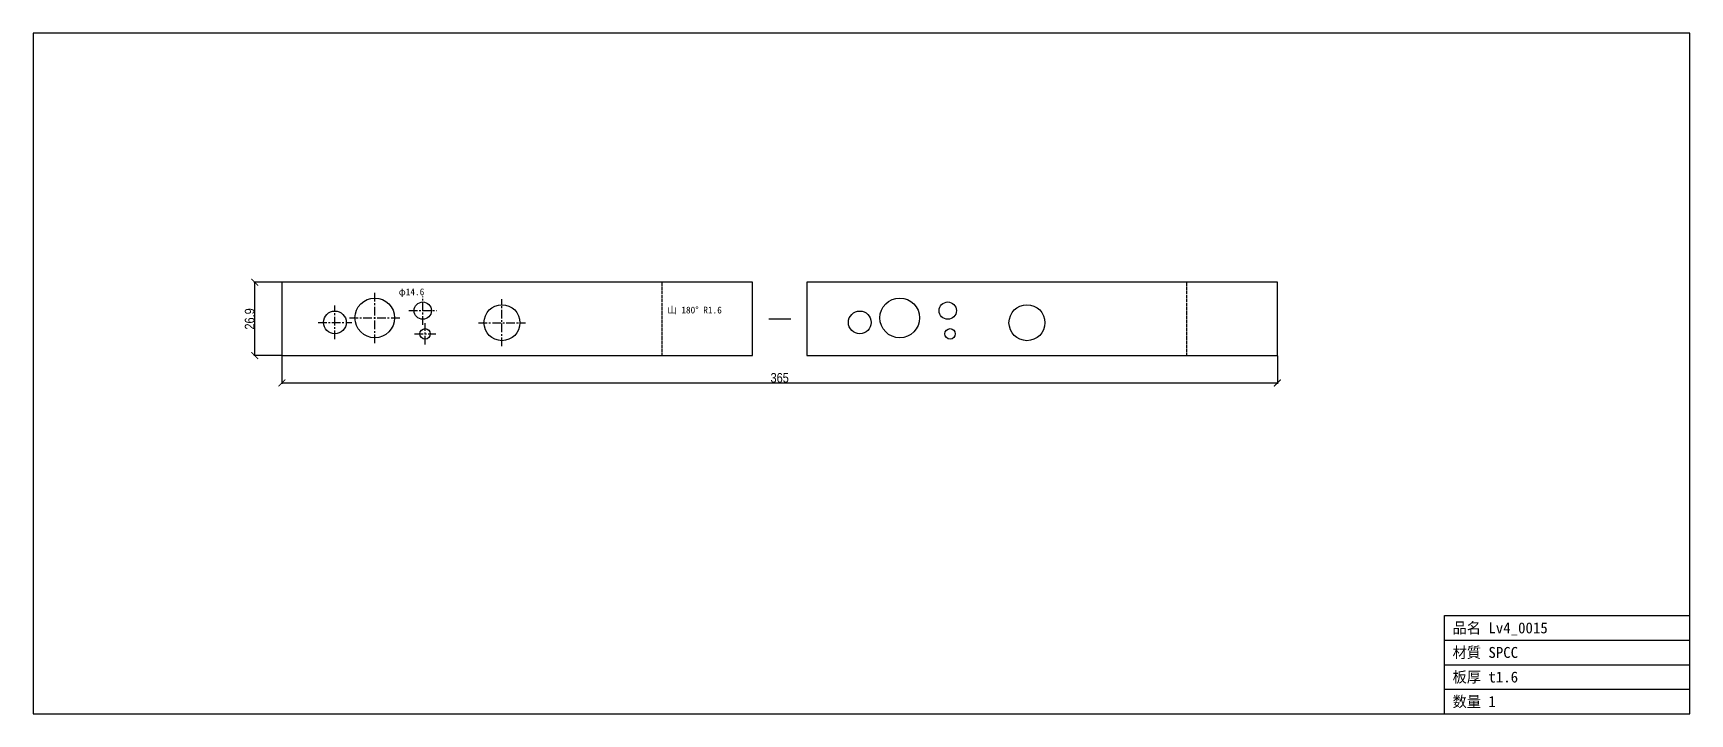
# Model space of a CAD drawing. Header units: millimetres. Extents: x -91 to 516, y -131 to 118.
import ezdxf

# ---------------------------------------------------------------- set-up
doc = ezdxf.new("R2010")
doc.units = ezdxf.units.MM
doc.linetypes.add('CENTER', pattern=[5.08, 3.175, -0.635, 0.635, -0.635])
doc.linetypes.add('DASHED', pattern=[1.524, 1.27, -0.254])
for name, color, linetype in [('ケガキ', 7, 'Continuous'), ('中心線', 7, 'Continuous'), ('図枠', 7, 'Continuous'), ('外形', 7, 'Continuous'), ('寸法', 7, 'Continuous'), ('文字', 7, 'Continuous'), ('曲げ線', 7, 'Continuous')]:
    doc.layers.add(name, color=color, linetype=linetype)
doc.styles.add('OpenSansCondensed-Light', font='OpenSansCondensed-Light.ttf')
doc.dimstyles.new('EZDXF', dxfattribs={"dimtxt": 0.25, "dimasz": 0.175, "dimexe": 0.375, "dimexo": 0.125, "dimgap": 0.1, "dimtad": 1, "dimlfac": 100, "dimzin": 12, "dimdsep": 46, "dimtxsty": 'OpenSansCondensed-Light', "dimblk": 'ARCHTICK', "dimcen": 2.5, "dimazin": 3, "dimtfac": 0.5, "dimtmove": 2, "dimatfit": 3})

# ---------------------------------------------------------------- blocks, each defined once
blk = doc.blocks.new('_ARCHTICK')
at = {"color": 0, "linetype": 'BYBLOCK', "const_width": 0.15}
blk.add_lwpolyline([(-0.5, -0.5), (0.5, 0.5)], dxfattribs=at)

msp = doc.modelspace()

# ---------------------------------------------------------------- linework, layer by layer
at = {"layer": 'ケガキ'}
msp.add_line((178.48, 13.45), (186.55, 13.45), dxfattribs=at)
at = {"layer": '中心線', "color": 1, "linetype": 'CENTER'}
for p, q in [((19.39, 5.98), (19.39, 18.35)), ((34.03, 4.56), (34.03, 23.11)), ((51.63, 11.31), (51.63, 21.65)), ((80.67, 3.47), (80.67, 20.67)), ((13.21, 12.16), (25.58, 12.16)), ((24.75, 13.83), (43.3, 13.83)), ((46.46, 16.48), (56.8, 16.48)), ((48.58, 7.97), (56.39, 7.97)), ((52.48, 4.06), (52.48, 11.87)), ((72.07, 12.07), (89.27, 12.07))]:
    msp.add_line(p, q, dxfattribs=at)
at = {"layer": '図枠'}
for p, q in [((516.28, 118.15), (-91.26, 118.15)), ((-91.26, 118.15), (-91.26, -131.26)), ((516.28, -131.26), (516.28, 118.15)), ((426.28, -131.26), (426.28, -95.26)), ((426.28, -95.26), (516.28, -95.26)), ((426.28, -104.26), (516.28, -104.26)), ((426.28, -113.26), (516.28, -113.26)), ((426.28, -122.26), (516.28, -122.26)), ((-91.26, -131.26), (516.28, -131.26))]:
    msp.add_line(p, q, dxfattribs=at)
at = {"layer": '外形'}
for p, q in [((0, 26.9), (0, 0)), ((172.51, 26.9), (0, 26.9)), ((172.51, 0), (172.51, 26.9)), ((192.51, 26.9), (192.51, 0)), ((365.02, 26.9), (192.51, 26.9)), ((365.02, 0), (365.02, 26.9)), ((0, 0), (172.51, 0)), ((192.51, 0), (365.02, 0))]:
    msp.add_line(p, q, dxfattribs=at)
for centre, radius in [((34.03, 13.83), 7.28), ((51.63, 16.48), 3.17), ((80.67, 12.07), 6.6), ((226.54, 13.83), 7.28), ((244.14, 16.48), 3.17), ((273.19, 12.07), 6.6), ((19.39, 12.16), 4.18), ((211.9, 12.16), 4.18), ((52.48, 7.97), 1.91), ((245, 7.97), 1.91)]:
    msp.add_circle(centre, radius, dxfattribs=at)
at = {"layer": '曲げ線', "color": 3, "linetype": 'DASHED'}
for p, q in [((139.24, 26.9), (139.24, 0)), ((331.75, 26.9), (331.75, 0))]:
    msp.add_line(p, q, dxfattribs=at)

# ---------------------------------------------------------------- texts
at = {"layer": '文字'}
for s, height, p in [('φ14.6', 2.5, (42.8, 22.11)), ('山 180° R1.6', 2.5, (141.24, 15.45)), ('品名 Lv4_0015', 4, (429.28, -101.76)), ('材質 SPCC', 4, (429.28, -110.76)), ('板厚 t1.6', 4, (429.28, -119.76)), ('数量 1', 4, (429.28, -128.76))]:
    msp.add_text(s, height=height, dxfattribs=at).set_placement(p)

# ---------------------------------------------------------------- dimensions: what is measured, and where the dimension line sits
at = {"layer": '寸法'}
msp.add_linear_dim(base=(-10, 0), p1=(0, 0), p2=(0, 26.9), angle=90, dimstyle='EZDXF', override={"dimtxt": 3.5, "dimasz": 2.5, "dimdec": 1, "dimlfac": 1}, dxfattribs=at).render()
msp.add_linear_dim(base=(0, -10), p1=(0, 0), p2=(365.02, 0), dimstyle='EZDXF', override={"dimtxt": 3.5, "dimasz": 2.5, "dimdec": 1, "dimlfac": 1}, dxfattribs=at).render()

doc.saveas('drawing.dxf')
